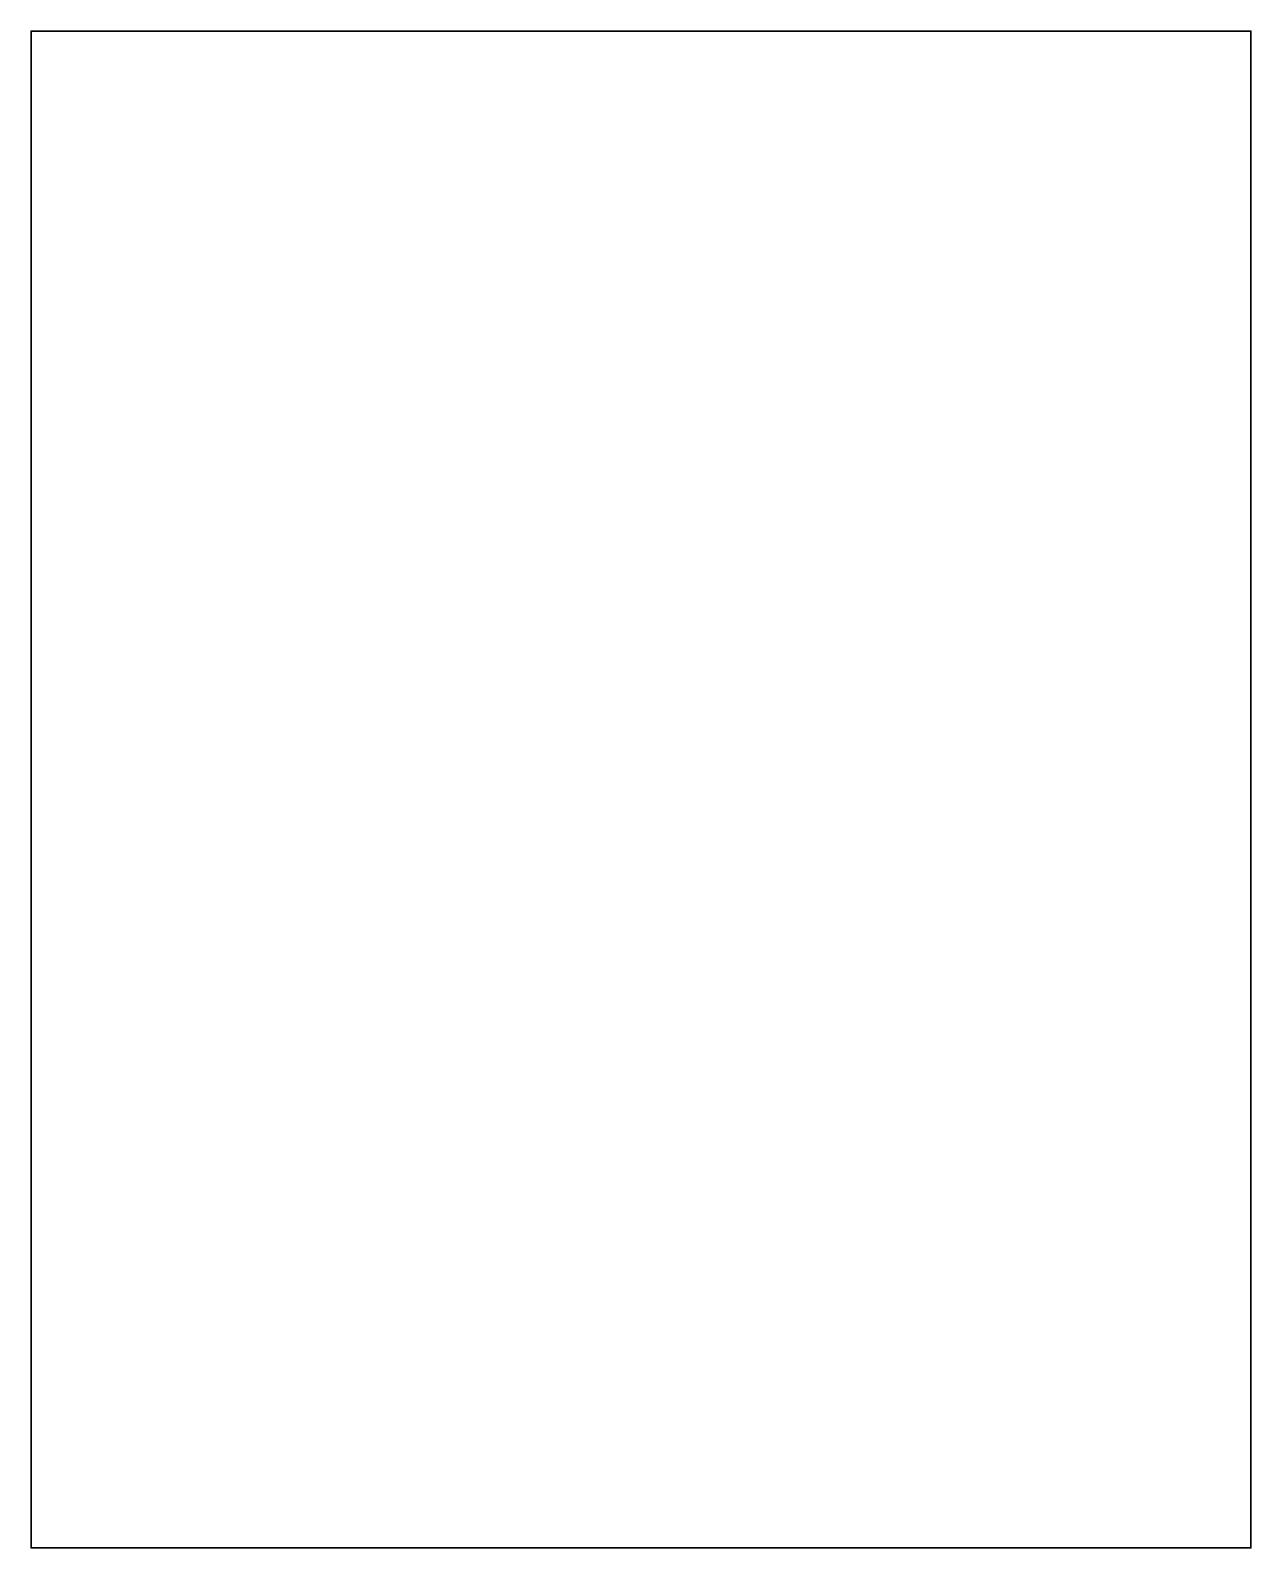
# Model space of a CAD drawing. Extents: x 0 to 4.53, y 0 to 5.63.
import ezdxf

# ---------------------------------------------------------------- set-up
doc = ezdxf.new("R2010")
doc.units = 0
doc.layers.get('0').update_dxf_attribs({"linetype": 'CONTINUOUS'})
doc.layers.add('ROUT', color=7, linetype='CONTINUOUS')

# ---------------------------------------------------------------- blocks, each defined once
blk = doc.blocks.new('ROUND_1')
at = {"const_width": 0.003}
blk.add_lwpolyline([(-0.0015, 0, 1), (0.0015, 0, 1)], format="xyb", close=True, dxfattribs=at)

msp = doc.modelspace()

# ---------------------------------------------------------------- linework, layer by layer
at = {"layer": 'ROUT', "const_width": 0.006}
for points in [[(0, 5.63), (0, 0)], [(4.5276, 5.63), (0, 5.63)], [(4.5276, 0), (4.5276, 5.63)], [(0, 0), (4.5276, 0)]]:
    msp.add_lwpolyline(points, dxfattribs=at)

# ---------------------------------------------------------------- block references
at = {"layer": 'ROUT'}
for p in [(0, 5.63), (0, 5.63), (4.5276, 5.63), (4.5276, 5.63), (0, 0), (0, 0), (4.5276, 0), (4.5276, 0)]:
    msp.add_blockref('ROUND_1', p, dxfattribs=at)

doc.saveas('drawing.dxf')
